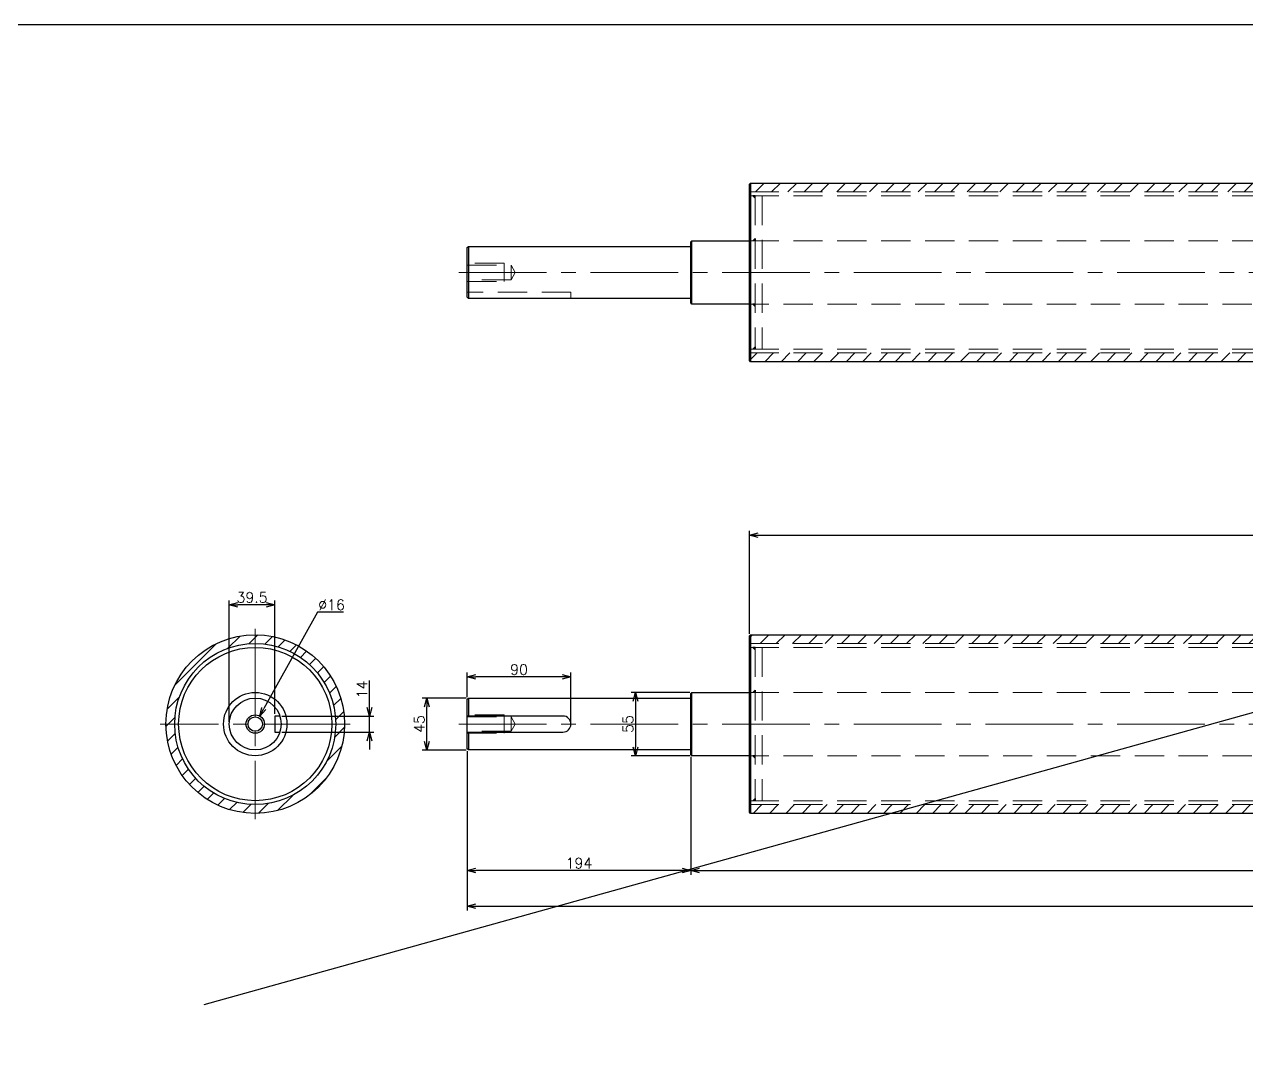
# Model space of a CAD drawing. Header units: millimetres. Extents: x -8731 to 85711, y -14522 to 31379.
# Drawn here: x 35769 to 36830, y -1475 to -584 of the extents above; entities that cross this region are included whole.
import ezdxf

# ---------------------------------------------------------------- set-up
doc = ezdxf.new("R2010")
doc.units = ezdxf.units.MM
doc.header["$LTSCALE"] = 4
doc.header["$PDMODE"] = 99
doc.header["$PDSIZE"] = 1
doc.linetypes.add('CENTER2', pattern=[28.575, 19.05, -3.175, 3.175, -3.175])
doc.linetypes.add('HIDDEN', pattern=[9.525, 6.35, -3.175])
for name, color, linetype, lineweight in [('04_HIDDEN', 2, 'HIDDEN', 13), ('05_CENTER', 4, 'CENTER2', 13), ('08_DIM', 3, 'Continuous', 13)]:
    doc.layers.add(name, color=color, linetype=linetype, lineweight=lineweight)
doc.styles.add('KSS_TXT', font='txt.shx', dxfattribs={"bigfont": 'extfont2.shx'})
doc.dimstyles.new('KSS_DIM', dxfattribs={"dimscale": 3, "dimtxt": 3, "dimasz": 2.5, "dimexe": 1.25, "dimexo": 0.625, "dimtad": 1, "dimdsep": 46, "dimtxsty": 'KSS_TXT', "dimblk": 'OPEN30', "dimcen": 0, "dimazin": 2, "dimtfac": 0.75, "dimtmove": 0, "dimatfit": 3, "dimldrblk": 'OPEN30', "dimfxl": 1, "dimtolj": 1, "dimarcsym": 0})
doc.dimstyles.new('KSS_DIM$3', dxfattribs={"dimscale": 3, "dimtxt": 3, "dimasz": 2.5, "dimexe": 1.25, "dimexo": 0.625, "dimtad": 1, "dimtih": 1, "dimtoh": 1, "dimdsep": 46, "dimtxsty": 'KSS_TXT', "dimblk": 'OPEN30', "dimcen": 0, "dimazin": 2, "dimtfac": 0.75, "dimtofl": 0, "dimtmove": 0, "dimatfit": 3, "dimldrblk": 'OPEN30', "dimfxl": 1, "dimtolj": 1, "dimarcsym": 0})
pattern_1 = [(45, (-37378.324, 1191.48), (-7.0710678, 7.0710678), [])]
pattern_2 = [(45, (-37378.324, 1191.48), (-7.0710678, 7.0710678), [])]

# ---------------------------------------------------------------- blocks, each defined once
blk = doc.blocks.new('A$C67F20274_1_1_1')
h = blk.add_hatch(color=3)
h.dxf.hatch_style = 1
h.paths.add_polyline_path([(0, -2), (0, 0), (-2, 0)])
at = {"color": 3}
blk.add_lwpolyline([(0, 0), (-2, 0), (-2, 0), (0, -2)], close=True, dxfattribs=at)
blk = doc.blocks.new('A$C0D2E09A6_1_1_1')
h = blk.add_hatch()
h.set_pattern_fill('_USER', color=3, scale=10, angle=45, pattern_type=0)
h.set_pattern_definition(pattern_1)
h.paths.add_polyline_path([(980, 69.9), (979, 69.9), (979, 77.5), (980, 76.5)])
h.paths.add_polyline_path([(979, 69.9), (-980, 69.9), (-980, 76.5), (-979, 77.5), (979, 77.5)])
h = blk.add_hatch()
h.set_pattern_fill('_USER', color=3, scale=10, angle=45, pattern_type=0)
h.set_pattern_definition(pattern_1)
h.paths.add_polyline_path([(979, -77.5), (980, -76.5), (980, -69.9), (979, -69.9)])
h.paths.add_polyline_path([(979, -69.9), (-980, -69.9), (-980, -76.5), (-979, -77.5), (979, -77.5)])
at = {"color": 0}
for p, q in [((-979, 77.5), (-979, -77.5)), ((-1224, 22.5), (-1224, 7)), ((-1030, -27.5), (-1030, 27.5)), ((-1142, 7), (-1225, 7)), ((-1225, -7), (-1142, -7)), ((-1224, -7), (-1224, -22.5))]:
    blk.add_line(p, q, dxfattribs=at)
for points in [[(-979, 77.5), (979, 77.5), (980, 76.5), (980, -76.5), (979, -77.5), (-979, -77.5), (-980, -76.5), (-980, 76.5)], [(-1031, 22.5), (-1031, -22.5), (-1224, -22.5), (-1225, -21.5), (-1225, 21.5), (-1224, 22.5)]]:
    blk.add_lwpolyline(points, close=True, dxfattribs=at)
blk.add_lwpolyline([(-980, -27.5), (-1030, -27.5), (-1031, -26.5), (-1031, 26.5), (-1030, 27.5), (-980, 27.5)], dxfattribs=at)
blk.add_arc((-1142, 0), 7, 270, 90, dxfattribs=at)
at = {"layer": '04_HIDDEN'}
for p, q in [((-980, 69.9), (980, 69.9)), ((-980, 66.5), (980, 66.5)), ((-975, 66.5), (-975, -66.5)), ((-969, 66.5), (-969, -66.5)), ((-1193, 8), (-1225, 8)), ((-1225, 6.3), (-1187, 6.3)), ((-1193, -8), (-1193, 8)), ((-1187, 6.3), (-1183.4, 0)), ((-1187, 6.3), (-1187, -6.2)), ((-1183.4, 0), (-1187, -6.2)), ((-1187, -6.2), (-1225, -6.2)), ((-1225, -8), (-1193, -8)), ((-980, -66.5), (980, -66.5)), ((-980, -69.9), (980, -69.9))]:
    blk.add_line(p, q, dxfattribs=at)
for points in [[(-980, 27.5), (980, 27.5)], [(980, -27.5), (-980, -27.5)]]:
    blk.add_lwpolyline(points, dxfattribs=at)
at = {"layer": '05_CENTER'}
blk.add_line((-1232.4, 0), (1092.6, 0), dxfattribs=at)
for p in [(-975, 66.5), (-975, -27.5)]:
    blk.add_blockref('A$C67F20274_1_1_1', p)
at = {"xscale": -1, "rotation": 180}
for p in [(-975, 27.5), (-975, -66.5)]:
    blk.add_blockref('A$C67F20274_1_1_1', p, dxfattribs=at)
blk = doc.blocks.new('A$C59F04552_1_1_1')
h = blk.add_hatch()
h.set_pattern_fill('_USER', color=3, scale=10, angle=45, pattern_type=0)
h.set_pattern_definition([(45, (-35969.269, 1191.48), (-7.0710678, 7.0710678), [])])
h.paths.add_polyline_path([(0, 69.9), (0, 77.5, 0.414214), (-77.5, 0), (-69.9, 0, -0.414214)])
h.paths.add_polyline_path([(0, 77.5), (0, 69.9, -0.414214), (69.9, 0), (77.5, 0, 0.414214)])
h.paths.add_polyline_path([(77.5, 0), (69.9, 0, -0.414214), (0, -69.9), (0, -77.5, 0.414214)])
h.paths.add_polyline_path([(-69.9, 0), (-77.5, 0, 0.414214), (0, -77.5), (0, -69.9, -0.414214)])
at = {"color": 0}
for p, q in [((21.4, 7), (17, 7)), ((17, 7), (17, -7)), ((17, -7), (21.4, -7))]:
    blk.add_line(p, q, dxfattribs=at)
at = {"color": 3}
blk.add_circle((0, 0), 77.5, dxfattribs=at)
at = {"color": 0}
for radius in [69.9, 66.5, 27.5, 22.5, 8, 6.25]:
    blk.add_circle((0, 0), radius, dxfattribs=at)
at = {"layer": '05_CENTER'}
for p, q in [((0, 82.5), (0, -82.5)), ((82.5, 0), (-82.5, 0))]:
    blk.add_line(p, q, dxfattribs=at)
blk = doc.blocks.new('A$C7E840582_1_1_1')
h = blk.add_hatch()
h.set_pattern_fill('_USER', color=3, scale=10, angle=45, pattern_type=0)
h.set_pattern_definition(pattern_2)
h.paths.add_polyline_path([(980, 69.9), (979, 69.9), (979, 77.5), (980, 76.5)])
h.paths.add_polyline_path([(979, 69.9), (-980, 69.9), (-980, 76.5), (-979, 77.5), (979, 77.5)])
h = blk.add_hatch()
h.set_pattern_fill('_USER', color=3, scale=10, angle=45, pattern_type=0)
h.set_pattern_definition(pattern_2)
h.paths.add_polyline_path([(979, -77.5), (980, -76.5), (980, -69.9), (979, -69.9)])
h.paths.add_polyline_path([(979, -69.9), (-980, -69.9), (-980, -76.5), (-979, -77.5), (979, -77.5)])
at = {"color": 0}
for p, q in [((-979, 77.5), (-979, -77.5)), ((-1224, 22.5), (-1224, -22.5)), ((-1030, -27.5), (-1030, 27.5))]:
    blk.add_line(p, q, dxfattribs=at)
for points in [[(-979, 77.5), (979, 77.5), (980, 76.5), (980, -76.5), (979, -77.5), (-979, -77.5), (-980, -76.5), (-980, 76.5)], [(-1031, 22.5), (-1031, -22.5), (-1224, -22.5), (-1225, -21.5), (-1225, 21.5), (-1224, 22.5)]]:
    blk.add_lwpolyline(points, close=True, dxfattribs=at)
blk.add_lwpolyline([(-980, -27.5), (-1030, -27.5), (-1031, -26.5), (-1031, 26.5), (-1030, 27.5), (-980, 27.5)], dxfattribs=at)
at = {"layer": '04_HIDDEN'}
for p, q in [((-980, 69.9), (980, 69.9)), ((-980, 66.5), (980, 66.5)), ((-975, 66.5), (-975, -66.5)), ((-969, 66.5), (-969, -66.5)), ((-1193, 8), (-1225, 8)), ((-1225, 6.2), (-1187, 6.2)), ((-1193, -8), (-1193, 8)), ((-1187, 6.2), (-1183.4, 0)), ((-1187, 6.2), (-1187, -6.3)), ((-1187, -6.3), (-1225, -6.3)), ((-1225, -8), (-1193, -8)), ((-1183.4, 0), (-1187, -6.3)), ((-1135, -17), (-1225, -17)), ((-1135, -22.5), (-1135, -17)), ((-980, -66.5), (980, -66.5)), ((-980, -69.9), (980, -69.9))]:
    blk.add_line(p, q, dxfattribs=at)
for points in [[(-980, 27.5), (980, 27.5)], [(980, -27.5), (-980, -27.5)]]:
    blk.add_lwpolyline(points, dxfattribs=at)
at = {"layer": '05_CENTER'}
blk.add_line((-1232.4, 0), (1092.6, 0), dxfattribs=at)
for p in [(-975, 66.5), (-975, -27.5)]:
    blk.add_blockref('A$C67F20274_1_1_1', p)
at = {"xscale": -1, "rotation": 180}
for p in [(-975, 27.5), (-975, -66.5)]:
    blk.add_blockref('A$C67F20274_1_1_1', p, dxfattribs=at)
blk = doc.blocks.new('_Open30')
at = {"color": 0, "linetype": 'ByBlock', "lineweight": -2}
for p, q in [((-1, 0.27), (0, 0)), ((0, 0), (-1, -0.27)), ((0, 0), (-1, 0))]:
    blk.add_line(p, q, dxfattribs=at)
blk = doc.blocks.new('*D3712')
at = {"layer": '08_DIM', "color": 0, "lineweight": -2, "transparency": 16777216}
for p, q in [((36153.3, -1168.1), (36153.3, -1146.8)), ((36235.8, -1150.5), (36160.8, -1150.5)), ((36243.3, -1189.6), (36243.3, -1146.8))]:
    blk.add_line(p, q, dxfattribs=at)
at = {"layer": 'Defpoints', "color": 0, "transparency": 16777216}
for p in [(36153.3, -1150.5), (36153.3, -1170), (36243.3, -1191.5)]:
    blk.add_point(p, dxfattribs=at)
at = {"layer": '08_DIM', "color": 0, "lineweight": -2, "transparency": 16777216, "xscale": 7.5, "yscale": 7.5, "zscale": 7.5, "rotation": 180}
blk.add_blockref('_Open30', (36153.3, -1150.5), dxfattribs=at)
at = {"layer": '08_DIM', "color": 0, "lineweight": -2, "transparency": 16777216, "xscale": 7.5, "yscale": 7.5, "zscale": 7.5}
blk.add_blockref('_Open30', (36243.3, -1150.5), dxfattribs=at)
at = {"layer": '08_DIM', "color": 0, "transparency": 16777216, "insert": (36198.3, -1144.2), "char_height": 9, "attachment_point": 5, "style": 'KSS_TXT'}
blk.add_mtext('\\A1;90', dxfattribs=at)
blk = doc.blocks.new('*D3715')
at = {"layer": '08_DIM', "color": 0, "lineweight": -2, "transparency": 16777216}
for p, q in [((36153.3, -1214.9), (36153.3, -1353.2)), ((38463.3, -1214.9), (38463.3, -1353.2)), ((36160.8, -1349.5), (38455.8, -1349.5))]:
    blk.add_line(p, q, dxfattribs=at)
at = {"layer": 'Defpoints', "color": 0, "transparency": 16777216}
for p in [(36153.3, -1213), (38463.3, -1213), (38463.3, -1349.5)]:
    blk.add_point(p, dxfattribs=at)
at = {"layer": '08_DIM', "color": 0, "lineweight": -2, "transparency": 16777216, "xscale": 7.5, "yscale": 7.5, "zscale": 7.5, "rotation": 180}
blk.add_blockref('_Open30', (36153.3, -1349.5), dxfattribs=at)
at = {"layer": '08_DIM', "color": 0, "lineweight": -2, "transparency": 16777216, "xscale": 7.5, "yscale": 7.5, "zscale": 7.5}
blk.add_blockref('_Open30', (38463.3, -1349.5), dxfattribs=at)
at = {"layer": '08_DIM', "color": 0, "transparency": 16777216, "insert": (37308.3, -1343.1), "char_height": 9, "attachment_point": 5, "style": 'KSS_TXT'}
blk.add_mtext('\\A1;2310', dxfattribs=at)
blk = doc.blocks.new('*D3717')
at = {"layer": '08_DIM', "color": 0, "lineweight": -2, "transparency": 16777216}
for p, q in [((36346.4, -1164), (36295.6, -1164)), ((36299.3, -1171.5), (36299.3, -1211.5)), ((36346.4, -1219), (36295.6, -1219))]:
    blk.add_line(p, q, dxfattribs=at)
at = {"layer": 'Defpoints', "color": 0, "transparency": 16777216}
for p in [(36348.3, -1164), (36299.3, -1219), (36348.3, -1219)]:
    blk.add_point(p, dxfattribs=at)
at = {"layer": '08_DIM', "color": 0, "lineweight": -2, "transparency": 16777216, "xscale": 7.5, "yscale": 7.5, "zscale": 7.5}
for p, rotation in [((36299.3, -1164), 90), ((36299.3, -1219), 270)]:
    blk.add_blockref('_Open30', p, dxfattribs=dict(at, rotation=rotation))
at = {"layer": '08_DIM', "color": 0, "transparency": 16777216, "insert": (36292.9, -1191.5), "char_height": 9, "attachment_point": 5, "rotation": 90, "style": 'KSS_TXT'}
blk.add_mtext('\\A1;55', dxfattribs=at)
blk = doc.blocks.new('*D3718')
at = {"layer": '08_DIM', "color": 0, "lineweight": -2, "transparency": 16777216}
for p, q in [((36068.4, -1177), (36068.4, -1153.7)), ((35992.5, -1184.5), (36072.2, -1184.5)), ((36068.4, -1198.5), (36068.4, -1184.5)), ((35992.5, -1198.5), (36072.2, -1198.5)), ((36068.4, -1206), (36068.4, -1213.5))]:
    blk.add_line(p, q, dxfattribs=at)
at = {"layer": 'Defpoints', "color": 0, "transparency": 16777216}
for p in [(35990.7, -1184.5), (36068.4, -1184.5), (35990.7, -1198.5)]:
    blk.add_point(p, dxfattribs=at)
at = {"layer": '08_DIM', "color": 0, "lineweight": -2, "transparency": 16777216, "xscale": 7.5, "yscale": 7.5, "zscale": 7.5}
for p, rotation in [((36068.4, -1184.5), 270), ((36068.4, -1198.5), 90)]:
    blk.add_blockref('_Open30', p, dxfattribs=dict(at, rotation=rotation))
at = {"layer": '08_DIM', "color": 0, "transparency": 16777216, "insert": (36062, -1161.6), "char_height": 9, "attachment_point": 5, "rotation": 90, "style": 'KSS_TXT'}
blk.add_mtext('\\A1;14', dxfattribs=at)
blk = doc.blocks.new('*D3721')
at = {"layer": '08_DIM', "color": 0, "lineweight": -2, "transparency": 16777216}
for p, q in [((35946.8, -1189.6), (35946.8, -1084.2)), ((35978.8, -1088), (35954.3, -1088)), ((35986.3, -1182.6), (35986.3, -1084.2))]:
    blk.add_line(p, q, dxfattribs=at)
at = {"layer": 'Defpoints', "color": 0, "transparency": 16777216}
for p in [(35946.8, -1088), (35986.3, -1184.5), (35946.8, -1191.5)]:
    blk.add_point(p, dxfattribs=at)
at = {"layer": '08_DIM', "color": 0, "lineweight": -2, "transparency": 16777216, "xscale": 7.5, "yscale": 7.5, "zscale": 7.5, "rotation": 180}
blk.add_blockref('_Open30', (35946.8, -1088), dxfattribs=at)
at = {"layer": '08_DIM', "color": 0, "lineweight": -2, "transparency": 16777216, "xscale": 7.5, "yscale": 7.5, "zscale": 7.5}
blk.add_blockref('_Open30', (35986.3, -1088), dxfattribs=at)
at = {"layer": '08_DIM', "color": 0, "transparency": 16777216, "insert": (35966.5, -1081.6), "char_height": 9, "attachment_point": 5, "style": 'KSS_TXT'}
blk.add_mtext('\\A1;39.5', dxfattribs=at)
blk = doc.blocks.new('*D3727')
at = {"layer": '08_DIM', "color": 0, "lineweight": -2, "transparency": 16777216}
for p, q in [((36152.4, -1169), (36114.3, -1169)), ((36118.1, -1206.5), (36118.1, -1176.5)), ((36152.4, -1214), (36114.3, -1214))]:
    blk.add_line(p, q, dxfattribs=at)
at = {"layer": 'Defpoints', "color": 0, "transparency": 16777216}
for p in [(36118.1, -1169), (36154.3, -1169), (36154.3, -1214)]:
    blk.add_point(p, dxfattribs=at)
at = {"layer": '08_DIM', "color": 0, "lineweight": -2, "transparency": 16777216, "xscale": 7.5, "yscale": 7.5, "zscale": 7.5}
for p, rotation in [((36118.1, -1169), 90), ((36118.1, -1214), 270)]:
    blk.add_blockref('_Open30', p, dxfattribs=dict(at, rotation=rotation))
at = {"layer": '08_DIM', "color": 0, "transparency": 16777216, "insert": (36111.7, -1191.5), "char_height": 9, "attachment_point": 5, "rotation": 90, "style": 'KSS_TXT'}
blk.add_mtext('\\A1;45', dxfattribs=at)
blk = doc.blocks.new('*D3728')
at = {"layer": '08_DIM', "color": 0, "lineweight": -2, "transparency": 16777216}
for p, q in [((36153.3, -1214.9), (36153.3, -1322.3)), ((36347.3, -1219.9), (36347.3, -1322.3)), ((36339.8, -1318.6), (36160.8, -1318.6))]:
    blk.add_line(p, q, dxfattribs=at)
at = {"layer": 'Defpoints', "color": 0, "transparency": 16777216}
for p in [(36153.3, -1213), (36347.3, -1218), (36153.3, -1318.6)]:
    blk.add_point(p, dxfattribs=at)
at = {"layer": '08_DIM', "color": 0, "lineweight": -2, "transparency": 16777216, "xscale": 7.5, "yscale": 7.5, "zscale": 7.5, "rotation": 180}
blk.add_blockref('_Open30', (36153.3, -1318.6), dxfattribs=at)
at = {"layer": '08_DIM', "color": 0, "lineweight": -2, "transparency": 16777216, "xscale": 7.5, "yscale": 7.5, "zscale": 7.5}
blk.add_blockref('_Open30', (36347.3, -1318.6), dxfattribs=at)
at = {"layer": '08_DIM', "color": 0, "transparency": 16777216, "insert": (36250.3, -1312.2), "char_height": 9, "attachment_point": 5, "style": 'KSS_TXT'}
blk.add_mtext('\\A1;194', dxfattribs=at)
blk = doc.blocks.new('*D3730')
at = {"layer": '08_DIM', "color": 0, "lineweight": -2, "transparency": 16777216}
for p, q in [((36398.3, -1113.1), (36398.3, -1023.9)), ((36405.8, -1027.7), (38350.8, -1027.7)), ((38358.3, -1112.1), (38358.3, -1023.9))]:
    blk.add_line(p, q, dxfattribs=at)
at = {"layer": 'Defpoints', "color": 0, "transparency": 16777216}
for p in [(38358.3, -1027.7), (36398.3, -1115), (38358.3, -1114)]:
    blk.add_point(p, dxfattribs=at)
at = {"layer": '08_DIM', "color": 0, "lineweight": -2, "transparency": 16777216, "xscale": 7.5, "yscale": 7.5, "zscale": 7.5, "rotation": 180}
blk.add_blockref('_Open30', (36398.3, -1027.7), dxfattribs=at)
at = {"layer": '08_DIM', "color": 0, "lineweight": -2, "transparency": 16777216, "xscale": 7.5, "yscale": 7.5, "zscale": 7.5}
blk.add_blockref('_Open30', (38358.3, -1027.7), dxfattribs=at)
at = {"layer": '08_DIM', "color": 0, "transparency": 16777216, "insert": (37378.3, -1021.3), "char_height": 9, "attachment_point": 5, "style": 'KSS_TXT'}
blk.add_mtext('\\A1;1960', dxfattribs=at)
blk = doc.blocks.new('*D3733')
at = {"layer": '08_DIM', "color": 0, "lineweight": -2, "transparency": 16777216}
for p, q in [((36347.3, -1219.9), (36347.3, -1322.3)), ((38409.3, -1219.9), (38409.3, -1322.3)), ((36354.8, -1318.6), (38401.8, -1318.6))]:
    blk.add_line(p, q, dxfattribs=at)
at = {"layer": 'Defpoints', "color": 0, "transparency": 16777216}
for p in [(36347.3, -1218), (38409.3, -1218), (38409.3, -1318.6)]:
    blk.add_point(p, dxfattribs=at)
at = {"layer": '08_DIM', "color": 0, "lineweight": -2, "transparency": 16777216, "xscale": 7.5, "yscale": 7.5, "zscale": 7.5, "rotation": 180}
blk.add_blockref('_Open30', (36347.3, -1318.6), dxfattribs=at)
at = {"layer": '08_DIM', "color": 0, "lineweight": -2, "transparency": 16777216, "xscale": 7.5, "yscale": 7.5, "zscale": 7.5}
blk.add_blockref('_Open30', (38409.3, -1318.6), dxfattribs=at)
at = {"layer": '08_DIM', "color": 0, "transparency": 16777216, "insert": (37378.3, -1312.2), "char_height": 9, "attachment_point": 5, "style": 'KSS_TXT'}
blk.add_mtext('\\A1;2062', dxfattribs=at)
blk = doc.blocks.new('*D4009')
at = {"layer": '08_DIM', "color": 0, "lineweight": -2, "transparency": 16777216}
for p, q in [((36023.2, -1094.4), (35976.8, -1177.9)), ((36046, -1094.4), (36023.2, -1094.4))]:
    blk.add_line(p, q, dxfattribs=at)
at = {"layer": 'Defpoints', "color": 0, "transparency": 16777216}
for p in [(35973.2, -1184.5), (35965.4, -1198.5)]:
    blk.add_point(p, dxfattribs=at)
at = {"layer": '08_DIM', "color": 0, "lineweight": -2, "transparency": 16777216, "xscale": 7.5, "yscale": 7.5, "zscale": 7.5, "rotation": 240.9530341567222}
blk.add_blockref('_Open30', (35973.2, -1184.5), dxfattribs=at)
at = {"layer": '08_DIM', "color": 0, "transparency": 16777216, "insert": (36035.5, -1088), "char_height": 9, "attachment_point": 5, "style": 'KSS_TXT'}
blk.add_mtext('\\A1;%%C16', dxfattribs=at)

msp = doc.modelspace()

# ---------------------------------------------------------------- linework, layer by layer
at = {"color": 3}
msp.add_line((38608.0083, -688.03517), (35924.76783, -1435.24313), dxfattribs=at)
msp.add_lwpolyline([(33092.99578, -584.3783), (39354.99345, -584.54941), (39354.99345, -3606.24229), (33092.99578, -3606.07118)], close=True)

# ---------------------------------------------------------------- block references
for name, p in [('A$C7E840582_1_1_1', (37378.32372, -799.55061)), ('A$C59F04552_1_1_1', (35969.26924, -1191.47967)), ('A$C0D2E09A6_1_1_1', (37378.32372, -1191.47967))]:
    msp.add_blockref(name, p)

# ---------------------------------------------------------------- dimensions: what is measured, and where the dimension line sits
at = {"layer": '08_DIM'}
for base, p1, p2, picture, middle in [((38358.32372, -1027.69834), (36398.32372, -1114.97967), (38358.32372, -1113.97967), '*D3730', (37378.32372, -1021.32334)), ((35946.76924, -1087.99807), (35986.26924, -1184.47967), (35946.76924, -1191.47967), '*D3721', (35966.51924, -1081.61682)), ((36153.32372, -1150.54035), (36243.32372, -1191.47967), (36153.32372, -1169.97967), '*D3712', (36198.32372, -1144.16535)), ((38463.32372, -1349.49874), (36153.32372, -1212.97967), (38463.32372, -1212.97967), '*D3715', (37308.32372, -1343.12374)), ((36153.32372, -1318.57385), (36347.32372, -1217.97967), (36153.32372, -1212.97967), '*D3728', (36250.32372, -1312.19885)), ((38409.32372, -1318.57385), (36347.32372, -1217.97967), (38409.32372, -1217.97967), '*D3733', (37378.32372, -1312.19885))]:
    dim = msp.add_linear_dim(base=base, p1=p1, p2=p2, dimstyle='KSS_DIM', override={"dimscale": 3}, dxfattribs=at)
    dim.commit()
    dim.dimension.update_dxf_attribs({"geometry": picture, "text_midpoint": middle})
dim = msp.add_diameter_dim_2p(p1=(35965.38503, -1198.47345), p2=(35973.15345, -1184.48589), dimstyle='KSS_DIM$3', override={"dimscale": 3, "dimpost": '%%C<>', "dimarcsym": 1}, dxfattribs=at)
dim.commit()
dim.dimension.update_dxf_attribs({"geometry": '*D4009', "text_midpoint": (36035.54998, -1094.41886), "dimtype": 163})
for base, p1, p2, picture, middle in [((36068.42177, -1184.47967), (35990.65265, -1198.47967), (35990.65265, -1184.47967), '*D3718', (36062.04677, -1161.60467)), ((36299.30686, -1218.97967), (36348.32372, -1163.97967), (36348.32372, -1218.97967), '*D3717', (36292.91936, -1191.47967)), ((36118.05514, -1168.97967), (36154.30593, -1213.97967), (36154.30593, -1168.97967), '*D3727', (36111.67389, -1191.47967))]:
    dim = msp.add_linear_dim(base=base, p1=p1, p2=p2, angle=90, dimstyle='KSS_DIM', override={"dimscale": 3}, dxfattribs=at)
    dim.commit()
    dim.dimension.update_dxf_attribs({"geometry": picture, "text_midpoint": middle})

doc.saveas('drawing.dxf')
